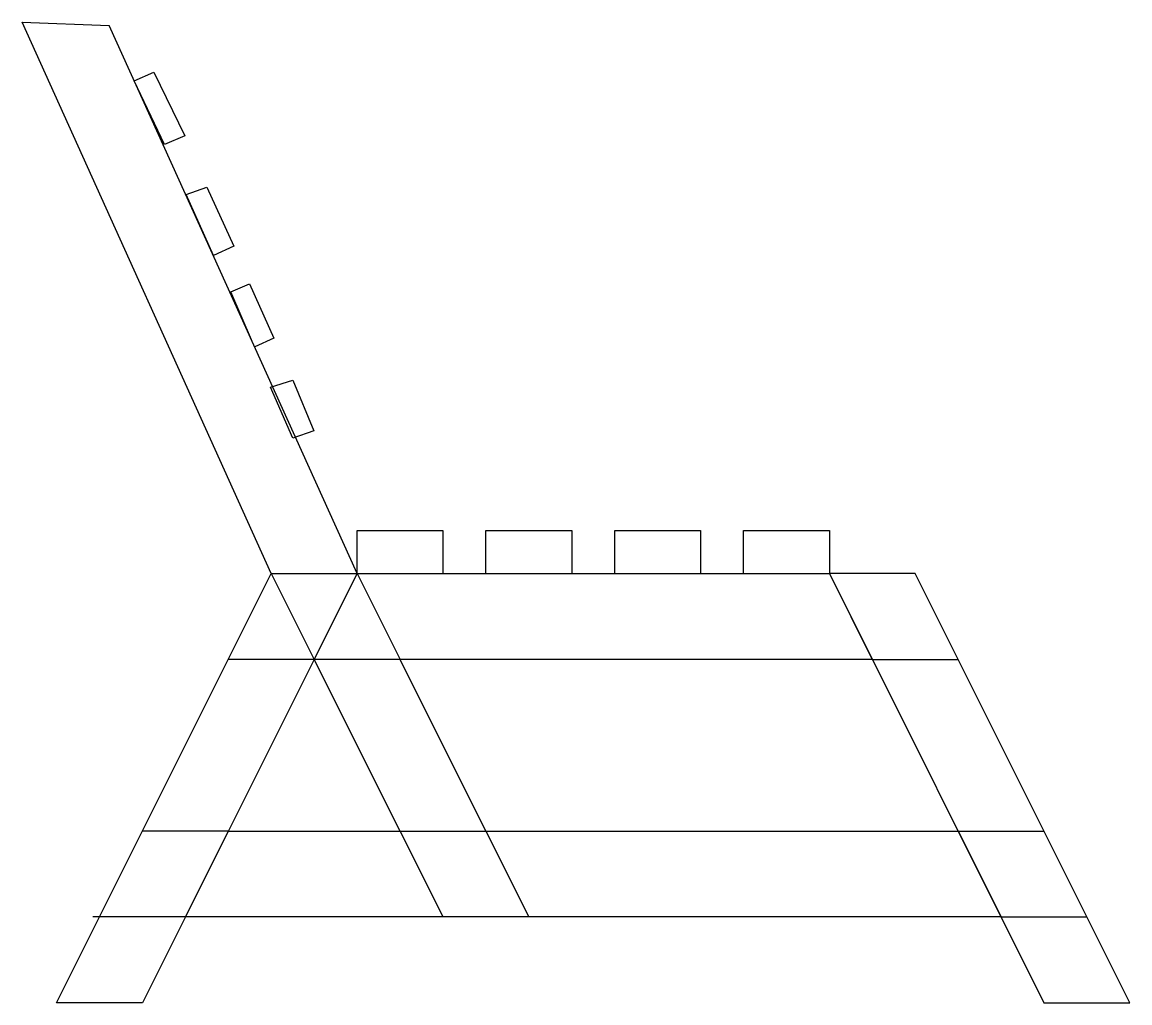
# Model space of a CAD drawing. Header units: inches. Extents: x 32.84 to 38, y 32 to 36.57.
import ezdxf

# ---------------------------------------------------------------- set-up
doc = ezdxf.new("R2010")
doc.units = ezdxf.units.IN
doc.header["$MEASUREMENT"] = 0
doc.linetypes.add('ACAD_ISO02W100', pattern=[15, 12, -3])
doc.layers.get('0').update_dxf_attribs({"lineweight": 25})
doc.layers.add('layer 1', color=178, linetype='ACAD_ISO02W100', lineweight=25, true_color=0x000000)

msp = doc.modelspace()

# ---------------------------------------------------------------- linework, layer by layer
for p, q in [((34, 34), (32.8393, 36.5679)), ((32.8393, 36.5679), (33.2453, 36.553)), ((34.4, 34), (33.2453, 36.553)), ((33.3615, 36.2952), (33.4533, 36.3352)), ((33.4533, 36.3352), (33.5969, 36.0386)), ((33.5028, 35.9985), (33.3615, 36.2952)), ((33.5969, 36.0386), (33.5028, 35.9985)), ((33.6035, 35.7647), (33.7, 35.8)), ((33.731, 35.481), (33.6035, 35.7647)), ((33.7, 35.8), (33.8248, 35.5246)), ((33.8248, 35.5246), (33.731, 35.481)), ((33.8119, 35.3121), (33.899, 35.3498)), ((33.9084, 35.0885), (33.8119, 35.3121)), ((33.899, 35.3498), (34.012, 35.0956)), ((34.012, 35.0956), (33.9235, 35.0558)), ((33.9956, 34.8681), (34.1, 34.9)), ((34.1, 34.9), (34.1989, 34.6647)), ((34.1001, 34.6308), (33.9956, 34.8681)), ((34.1989, 34.6647), (34.1001, 34.6308)), ((34.4, 34), (34.4, 34.2)), ((34.4, 34.2), (34.8, 34.2)), ((34.8, 34.2), (34.8, 34)), ((35, 34), (35, 34.2)), ((35, 34.2), (35.4, 34.2)), ((35.4, 34.2), (35.4, 34)), ((35.6, 34), (35.6, 34.2)), ((35.6, 34.2), (36, 34.2)), ((36, 34.2), (36, 34)), ((36.2, 34), (36.2, 34.2)), ((36.2, 34.2), (36.6, 34.2)), ((36.6, 34.2), (36.6, 34)), ((33, 32), (34, 34)), ((34.4, 34), (33.4, 32)), ((34, 34), (34.4, 34)), ((34.2, 33.6), (34.4, 34)), ((34.4, 34), (36.6, 34)), ((37, 34), (36.6, 34)), ((36.6, 34), (37.6, 32)), ((36.6, 34), (36.8, 33.6)), ((36.6, 34), (36.8, 33.6)), ((38, 32), (37, 34)), ((36.8, 33.6), (34.2, 33.6)), ((34.6, 32.8), (34.2, 33.6)), ((35, 32.8), (34.6, 33.6)), ((33.6, 32.4), (33.8, 32.8)), ((33.6, 32.4), (33.8, 32.8)), ((33.8, 32.8), (37.2, 32.8)), ((37.2, 32.8), (37.4, 32.4)), ((37.2, 32.8), (37.4, 32.4)), ((37.4, 32.4), (33.6, 32.4)), ((33.4, 32), (33, 32)), ((37.6, 32), (38, 32))]:
    msp.add_line(p, q)
at = {"layer": 'layer 1'}
for p, q in [((34, 34), (34.2, 33.6)), ((34.4, 34), (34.6, 33.6)), ((34.2, 33.6), (33.8, 33.6)), ((36.8, 33.6), (37.2, 33.6)), ((33.8, 32.8), (33.4, 32.8)), ((34.6, 32.8), (34.8, 32.4)), ((35, 32.8), (35.2, 32.4)), ((37.2, 32.8), (37.6, 32.8)), ((33.6, 32.4), (33.1688, 32.4)), ((37.4, 32.4), (37.8, 32.4))]:
    msp.add_line(p, q, dxfattribs=at)

doc.saveas('drawing.dxf')
